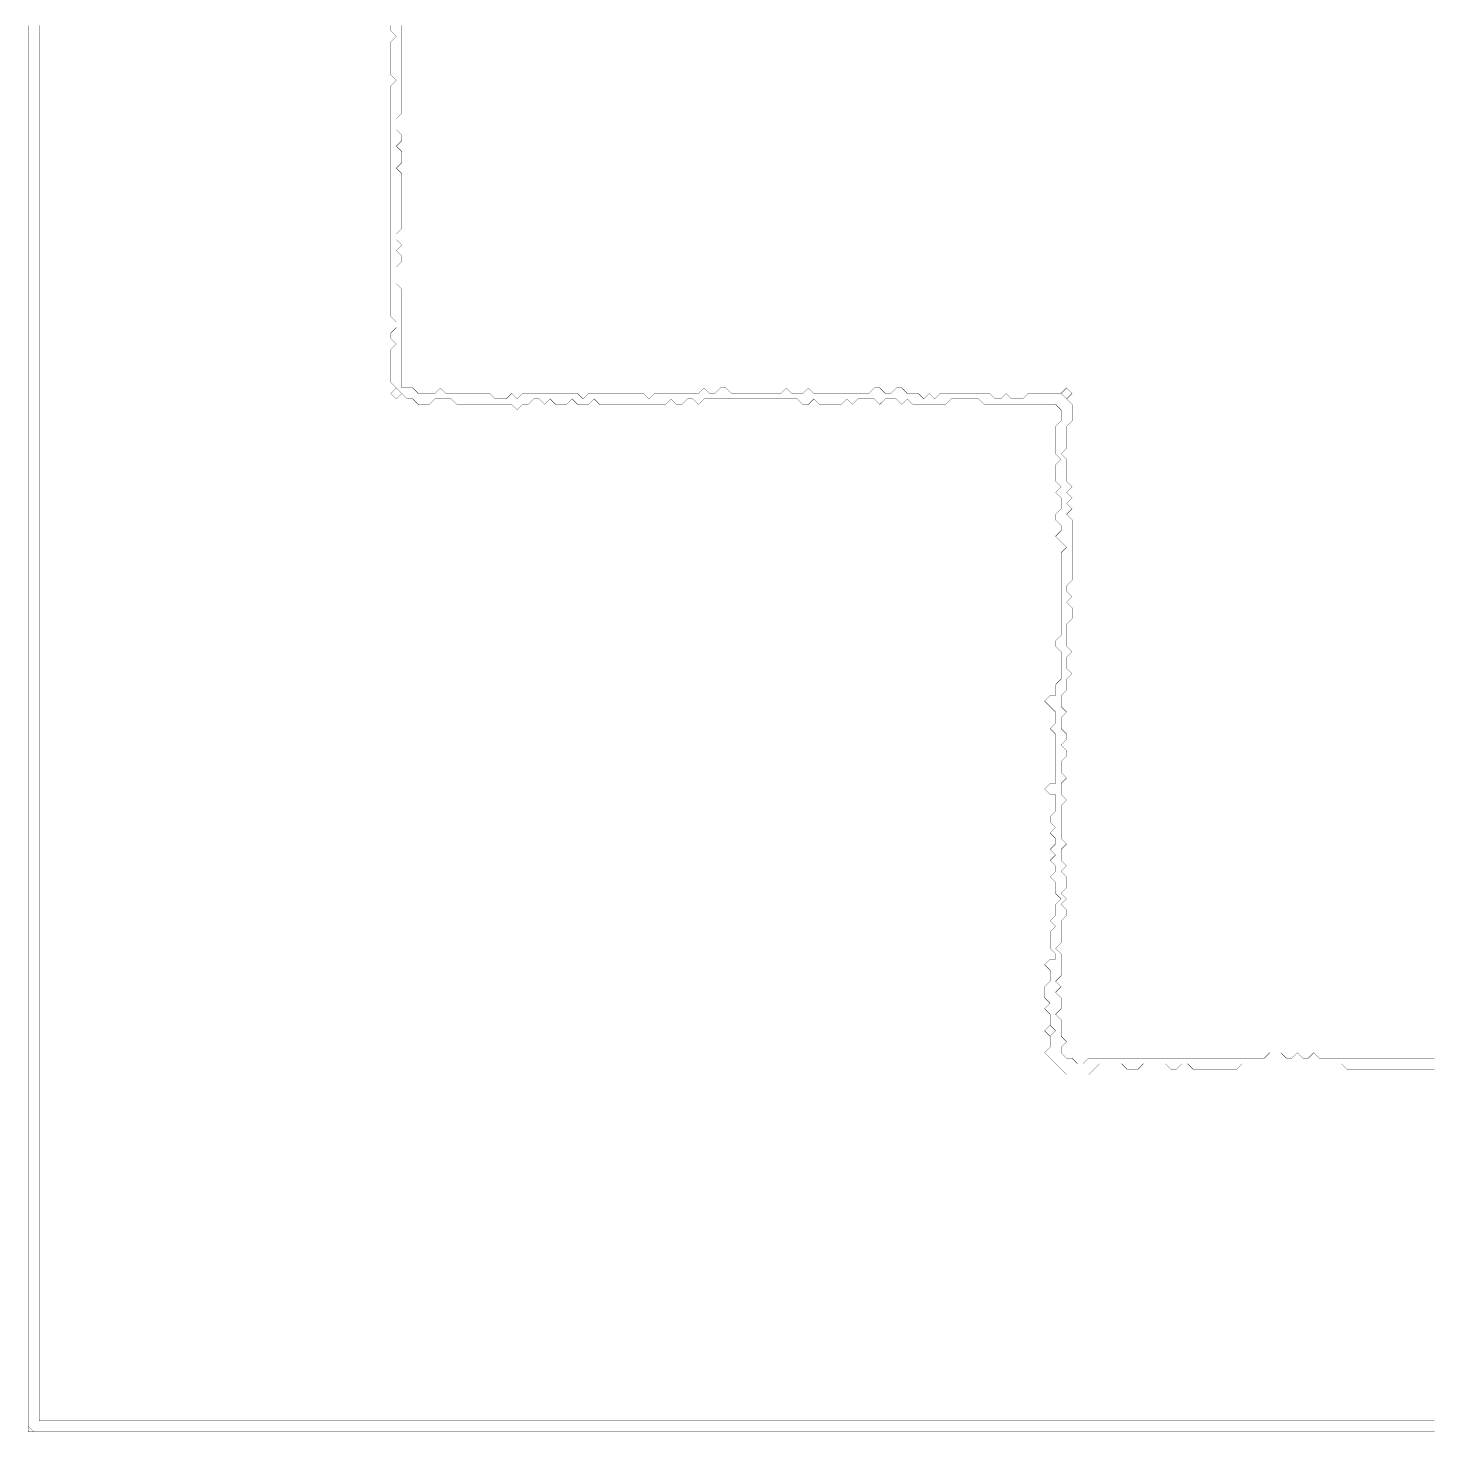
# Model space of a CAD drawing. Header units: metres. Extents: x 0 to 4909, y -4909 to 0.
# Drawn here: x 0 to 2454, y -4909 to -2454 of the extents above; entities that cross this region are included whole.
import ezdxf

# ---------------------------------------------------------------- set-up
doc = ezdxf.new("R2010")
doc.units = ezdxf.units.M
doc.layers.add('conductor', color=1, linetype='Continuous')
doc.layers.add('substrate', color=5, linetype='Continuous')

msp = doc.modelspace()

# ---------------------------------------------------------------- linework, layer by layer
at = {"layer": 'conductor', "const_width": 0.5}
msp.add_lwpolyline([(653.2, -2449.4), (653.2, -2459), (653.2, -2468.6), (653.2, -2478.2), (653.2, -2487.8), (653.2, -2497.4), (653.2, -2507), (653.2, -2516.6), (653.2, -2526.2), (653.2, -2535.8), (653.2, -2545.4), (653.2, -2555.1), (653.2, -2564.7), (653.2, -2574.3), (653.2, -2583.9), (653.2, -2593.5), (653.2, -2603.1), (643.6, -2612.7), (643.6, -2622.3), (643.6, -2631.9), (653.2, -2641.5), (653.2, -2651.1), (643.6, -2660.7), (653.2, -2670.3), (653.2, -2679.9), (653.2, -2689.5), (643.6, -2699.1), (653.2, -2708.7), (653.2, -2718.3), (653.2, -2728), (653.2, -2737.6), (653.2, -2747.2), (653.2, -2756.8), (653.2, -2766.4), (653.2, -2776), (653.2, -2785.6), (653.2, -2795.2), (653.2, -2804.8), (643.6, -2814.4), (643.6, -2824), (653.2, -2833.6), (643.6, -2843.2), (653.2, -2852.8), (653.2, -2862.4), (643.6, -2872), (643.6, -2881.6), (643.6, -2891.2), (643.6, -2900.9), (653.2, -2910.5), (653.2, -2920.1), (653.2, -2929.7), (653.2, -2939.3), (653.2, -2948.9), (653.2, -2958.5), (653.2, -2968.1), (653.2, -2977.7), (653.2, -2987.3), (653.2, -2996.9), (653.2, -3006.5), (653.2, -3016.1), (653.2, -3025.7), (653.2, -3035.3), (653.2, -3044.9), (653.2, -3054.5), (653.2, -3064.1), (653.2, -3073.8), (653.2, -3083.4), (662.8, -3083.4), (672.4, -3083.4), (682, -3093), (691.6, -3093), (701.2, -3093), (710.8, -3093), (720.4, -3083.4), (730, -3093), (739.6, -3093), (749.2, -3093), (758.8, -3093), (768.4, -3093), (778, -3093), (787.6, -3093), (797.3, -3093), (806.9, -3093), (816.5, -3102.6), (826.1, -3102.6), (835.7, -3102.6), (845.3, -3093), (854.9, -3102.6), (864.5, -3093), (874.1, -3093), (883.7, -3093), (893.3, -3093), (902.9, -3093), (912.5, -3093), (922.1, -3093), (931.7, -3093), (941.3, -3093), (950.9, -3093), (960.5, -3093), (970.2, -3102.6), (979.8, -3093), (989.4, -3093), (999, -3093), (1008.6, -3093), (1018.2, -3093), (1027.8, -3093), (1037.4, -3093), (1047, -3093), (1056.6, -3093), (1066.2, -3093), (1075.8, -3093), (1085.4, -3102.6), (1095, -3093), (1104.6, -3093), (1114.2, -3093), (1123.8, -3093), (1133.4, -3093), (1143.1, -3093), (1152.7, -3093), (1162.3, -3093), (1171.9, -3093), (1181.5, -3083.4), (1191.1, -3093), (1200.7, -3093), (1210.3, -3083.4), (1219.9, -3083.4), (1229.5, -3093), (1239.1, -3093), (1248.7, -3093), (1258.3, -3093), (1267.9, -3093), (1277.5, -3093), (1287.1, -3093), (1296.7, -3093), (1306.3, -3093), (1315.9, -3093), (1325.6, -3083.4), (1335.2, -3093), (1344.8, -3093), (1354.4, -3093), (1364, -3083.4), (1373.6, -3093), (1383.2, -3093), (1392.8, -3093), (1402.4, -3093), (1412, -3093), (1421.6, -3093), (1431.2, -3093), (1440.8, -3093), (1450.4, -3093), (1460, -3093), (1469.6, -3093), (1479.2, -3083.4), (1488.8, -3083.4), (1498.5, -3093), (1508.1, -3093), (1517.7, -3083.4), (1527.3, -3083.4), (1536.9, -3093), (1546.5, -3093), (1556.1, -3093), (1565.7, -3102.6), (1575.3, -3093), (1584.9, -3102.6), (1594.5, -3093), (1604.1, -3093), (1613.7, -3093), (1623.3, -3093), (1632.9, -3093), (1642.5, -3093), (1652.1, -3093), (1661.7, -3093), (1671.4, -3093), (1681, -3093), (1690.6, -3102.6), (1700.2, -3102.6), (1709.8, -3093), (1719.4, -3102.6), (1729, -3102.6), (1738.6, -3102.6), (1748.2, -3093), (1757.8, -3093), (1767.4, -3093), (1777, -3093), (1786.6, -3093), (1796.2, -3093), (1805.8, -3093), (1815.4, -3102.6), (1825, -3112.2), (1825, -3121.8), (1825, -3131.4), (1825, -3141), (1815.4, -3150.6), (1815.4, -3160.2), (1815.4, -3169.8), (1815.4, -3179.4), (1815.4, -3189), (1805.8, -3198.6), (1815.4, -3208.2), (1815.4, -3217.8), (1815.4, -3227.4), (1815.4, -3237), (1815.4, -3246.6), (1825, -3256.3), (1815.4, -3265.9), (1825, -3275.5), (1815.4, -3285.1), (1825, -3294.7), (1815.4, -3304.3), (1825, -3313.9), (1825, -3323.5), (1825, -3333.1), (1825, -3342.7), (1825, -3352.3), (1825, -3361.9), (1825, -3371.5), (1825, -3381.1), (1825, -3390.7), (1825, -3400.3), (1825, -3409.9), (1825, -3419.5), (1815.4, -3429.2), (1815.4, -3438.8), (1825, -3448.4), (1815.4, -3458), (1825, -3467.6), (1825, -3477.2), (1825, -3486.8), (1815.4, -3496.4), (1815.4, -3506), (1815.4, -3515.6), (1815.4, -3525.2), (1815.4, -3534.8), (1825, -3544.4), (1815.4, -3554), (1815.4, -3563.6), (1815.4, -3573.2), (1825, -3582.8), (1815.4, -3592.4), (1815.4, -3602.1), (1815.4, -3611.7), (1805.8, -3621.3), (1805.8, -3630.9), (1805.8, -3640.5), (1815.4, -3650.1), (1805.8, -3659.7), (1805.8, -3669.3), (1805.8, -3678.9), (1815.4, -3688.5), (1815.4, -3698.1), (1805.8, -3707.7), (1815.4, -3717.3), (1815.4, -3726.9), (1805.8, -3736.5), (1805.8, -3746.1), (1805.8, -3755.7), (1815.4, -3765.3), (1805.8, -3774.9), (1805.8, -3784.6), (1805.8, -3794.2), (1815.4, -3803.8), (1805.8, -3813.4), (1805.8, -3823), (1805.8, -3832.6), (1805.8, -3842.2), (1805.8, -3851.8), (1805.8, -3861.4), (1805.8, -3871), (1815.4, -3880.6), (1805.8, -3890.2), (1805.8, -3899.8), (1805.8, -3909.4), (1815.4, -3919), (1805.8, -3928.6), (1815.4, -3938.2), (1815.4, -3947.8), (1815.4, -3957.5), (1805.8, -3967.1), (1815.4, -3976.7), (1805.8, -3986.3), (1815.4, -3995.9), (1815.4, -4005.5), (1805.8, -4015.1), (1805.8, -4024.7), (1805.8, -4034.3), (1805.8, -4043.9), (1805.8, -4053.5), (1796.2, -4063.1), (1805.8, -4072.7), (1805.8, -4082.3), (1805.8, -4091.9), (1805.8, -4101.5), (1805.8, -4111.1), (1796.2, -4120.7), (1805.8, -4130.4), (1796.2, -4140), (1805.8, -4149.6), (1805.8, -4159.2), (1805.8, -4168.8), (1796.2, -4178.4), (1805.8, -4188), (1805.8, -4197.6), (1805.8, -4207.2), (1805.8, -4216.8), (1815.4, -4226.4), (1805.8, -4236), (1805.8, -4245.6), (1815.4, -4255.2), (1825, -4255.2), (1834.6, -4264.8), (1844.2, -4264.8), (1853.9, -4255.2), (1863.5, -4255.2), (1873.1, -4255.2), (1882.7, -4255.2), (1892.3, -4255.2), (1901.9, -4255.2), (1911.5, -4255.2), (1921.1, -4255.2), (1930.7, -4255.2), (1940.3, -4255.2), (1949.9, -4255.2), (1959.5, -4255.2), (1969.1, -4255.2), (1978.7, -4255.2), (1988.3, -4255.2), (1997.9, -4255.2), (2007.5, -4255.2), (2017.1, -4255.2), (2026.8, -4255.2), (2036.4, -4255.2), (2046, -4255.2), (2055.6, -4255.2), (2065.2, -4255.2), (2074.8, -4255.2), (2084.4, -4255.2), (2094, -4255.2), (2103.6, -4255.2), (2113.2, -4255.2), (2122.8, -4255.2), (2132.4, -4255.2), (2142, -4255.2), (2151.6, -4255.2), (2161.2, -4255.2), (2170.8, -4245.6), (2180.4, -4245.6), (2190, -4245.6), (2199.7, -4255.2), (2209.3, -4255.2), (2218.9, -4245.6), (2228.5, -4255.2), (2238.1, -4255.2), (2247.7, -4245.6), (2257.3, -4255.2), (2266.9, -4255.2), (2276.5, -4255.2), (2286.1, -4255.2), (2295.7, -4255.2), (2305.3, -4255.2), (2314.9, -4255.2), (2324.5, -4255.2), (2334.1, -4255.2), (2343.7, -4255.2), (2353.3, -4255.2), (2362.9, -4255.2), (2372.6, -4255.2), (2382.2, -4255.2), (2391.8, -4255.2), (2401.4, -4255.2), (2411, -4255.2), (2420.6, -4255.2), (2430.2, -4255.2), (2439.8, -4255.2), (2449.4, -4255.2), (2459, -4255.2)], dxfattribs=at)
msp.add_lwpolyline([(1805.8, -3093), (1815.4, -3083.4), (1825, -3093), (1815.4, -3102.6)], close=True, dxfattribs=at)
at = {"layer": 'substrate', "const_width": 0.5}
for points in [[(2459, -4908.4), (2449.4, -4908.4), (2439.8, -4908.4), (2430.2, -4908.4), (2420.6, -4908.4), (2411, -4908.4), (2401.4, -4908.4), (2391.8, -4908.4), (2382.2, -4908.4), (2372.6, -4908.4), (2362.9, -4908.4), (2353.3, -4908.4), (2343.7, -4908.4), (2334.1, -4908.4), (2324.5, -4908.4), (2314.9, -4908.4), (2305.3, -4908.4), (2295.7, -4908.4), (2286.1, -4908.4), (2276.5, -4908.4), (2266.9, -4908.4), (2257.3, -4908.4), (2247.7, -4908.4), (2238.1, -4908.4), (2228.5, -4908.4), (2218.9, -4908.4), (2209.3, -4908.4), (2199.7, -4908.4), (2190, -4908.4), (2180.4, -4908.4), (2170.8, -4908.4), (2161.2, -4908.4), (2151.6, -4908.4), (2142, -4908.4), (2132.4, -4908.4), (2122.8, -4908.4), (2113.2, -4908.4), (2103.6, -4908.4), (2094, -4908.4), (2084.4, -4908.4), (2074.8, -4908.4), (2065.2, -4908.4), (2055.6, -4908.4), (2046, -4908.4), (2036.4, -4908.4), (2026.8, -4908.4), (2017.1, -4908.4), (2007.5, -4908.4), (1997.9, -4908.4), (1988.3, -4908.4), (1978.7, -4908.4), (1969.1, -4908.4), (1959.5, -4908.4), (1949.9, -4908.4), (1940.3, -4908.4), (1930.7, -4908.4), (1921.1, -4908.4), (1911.5, -4908.4), (1901.9, -4908.4), (1892.3, -4908.4), (1882.7, -4908.4), (1873.1, -4908.4), (1863.5, -4908.4), (1853.9, -4908.4), (1844.2, -4908.4), (1834.6, -4908.4), (1825, -4908.4), (1815.4, -4908.4), (1805.8, -4908.4), (1796.2, -4908.4), (1786.6, -4908.4), (1777, -4908.4), (1767.4, -4908.4), (1757.8, -4908.4), (1748.2, -4908.4), (1738.6, -4908.4), (1729, -4908.4), (1719.4, -4908.4), (1709.8, -4908.4), (1700.2, -4908.4), (1690.6, -4908.4), (1681, -4908.4), (1671.4, -4908.4), (1661.7, -4908.4), (1652.1, -4908.4), (1642.5, -4908.4), (1632.9, -4908.4), (1623.3, -4908.4), (1613.7, -4908.4), (1604.1, -4908.4), (1594.5, -4908.4), (1584.9, -4908.4), (1575.3, -4908.4), (1565.7, -4908.4), (1556.1, -4908.4), (1546.5, -4908.4), (1536.9, -4908.4), (1527.3, -4908.4), (1517.7, -4908.4), (1508.1, -4908.4), (1498.5, -4908.4), (1488.8, -4908.4), (1479.2, -4908.4), (1469.6, -4908.4), (1460, -4908.4), (1450.4, -4908.4), (1440.8, -4908.4), (1431.2, -4908.4), (1421.6, -4908.4), (1412, -4908.4), (1402.4, -4908.4), (1392.8, -4908.4), (1383.2, -4908.4), (1373.6, -4908.4), (1364, -4908.4), (1354.4, -4908.4), (1344.8, -4908.4), (1335.2, -4908.4), (1325.6, -4908.4), (1315.9, -4908.4), (1306.3, -4908.4), (1296.7, -4908.4), (1287.1, -4908.4), (1277.5, -4908.4), (1267.9, -4908.4), (1258.3, -4908.4), (1248.7, -4908.4), (1239.1, -4908.4), (1229.5, -4908.4), (1219.9, -4908.4), (1210.3, -4908.4), (1200.7, -4908.4), (1191.1, -4908.4), (1181.5, -4908.4), (1171.9, -4908.4), (1162.3, -4908.4), (1152.7, -4908.4), (1143.1, -4908.4), (1133.4, -4908.4), (1123.8, -4908.4), (1114.2, -4908.4), (1104.6, -4908.4), (1095, -4908.4), (1085.4, -4908.4), (1075.8, -4908.4), (1066.2, -4908.4), (1056.6, -4908.4), (1047, -4908.4), (1037.4, -4908.4), (1027.8, -4908.4), (1018.2, -4908.4), (1008.6, -4908.4), (999, -4908.4), (989.4, -4908.4), (979.8, -4908.4), (970.2, -4908.4), (960.5, -4908.4), (950.9, -4908.4), (941.3, -4908.4), (931.7, -4908.4), (922.1, -4908.4), (912.5, -4908.4), (902.9, -4908.4), (893.3, -4908.4), (883.7, -4908.4), (874.1, -4908.4), (864.5, -4908.4), (854.9, -4908.4), (845.3, -4908.4), (835.7, -4908.4), (826.1, -4908.4), (816.5, -4908.4), (806.9, -4908.4), (797.3, -4908.4), (787.6, -4908.4), (778, -4908.4), (768.4, -4908.4), (758.8, -4908.4), (749.2, -4908.4), (739.6, -4908.4), (730, -4908.4), (720.4, -4908.4), (710.8, -4908.4), (701.2, -4908.4), (691.6, -4908.4), (682, -4908.4), (672.4, -4908.4), (662.8, -4908.4), (653.2, -4908.4), (643.6, -4908.4), (634, -4908.4), (624.4, -4908.4), (614.8, -4908.4), (605.1, -4908.4), (595.5, -4908.4), (585.9, -4908.4), (576.3, -4908.4), (566.7, -4908.4), (557.1, -4908.4), (547.5, -4908.4), (537.9, -4908.4), (528.3, -4908.4), (518.7, -4908.4), (509.1, -4908.4), (499.5, -4908.4), (489.9, -4908.4), (480.3, -4908.4), (470.7, -4908.4), (461.1, -4908.4), (451.5, -4908.4), (441.9, -4908.4), (432.2, -4908.4), (422.6, -4908.4), (413, -4908.4), (403.4, -4908.4), (393.8, -4908.4), (384.2, -4908.4), (374.6, -4908.4), (365, -4908.4), (355.4, -4908.4), (345.8, -4908.4), (336.2, -4908.4), (326.6, -4908.4), (317, -4908.4), (307.4, -4908.4), (297.8, -4908.4), (288.2, -4908.4), (278.6, -4908.4), (269, -4908.4), (259.3, -4908.4), (249.7, -4908.4), (240.1, -4908.4), (230.5, -4908.4), (220.9, -4908.4), (211.3, -4908.4), (201.7, -4908.4), (192.1, -4908.4), (182.5, -4908.4), (172.9, -4908.4), (163.3, -4908.4), (153.7, -4908.4), (144.1, -4908.4), (134.5, -4908.4), (124.9, -4908.4), (115.3, -4908.4), (105.7, -4908.4), (96.1, -4908.4), (86.4, -4908.4), (76.8, -4908.4), (67.2, -4908.4), (57.6, -4908.4), (48, -4908.4), (38.4, -4908.4), (28.8, -4908.4), (19.2, -4908.4), (9.6, -4908.4), (0, -4898.8), (0, -4889.2), (0, -4879.6), (0, -4870), (0, -4860.4), (0, -4850.8), (0, -4841.2), (0, -4831.6), (0, -4821.9), (0, -4812.3), (0, -4802.7), (0, -4793.1), (0, -4783.5), (0, -4773.9), (0, -4764.3), (0, -4754.7), (0, -4745.1), (0, -4735.5), (0, -4725.9), (0, -4716.3), (0, -4706.7), (0, -4697.1), (0, -4687.5), (0, -4677.9), (0, -4668.3), (0, -4658.7), (0, -4649), (0, -4639.4), (0, -4629.8), (0, -4620.2), (0, -4610.6), (0, -4601), (0, -4591.4), (0, -4581.8), (0, -4572.2), (0, -4562.6), (0, -4553), (0, -4543.4), (0, -4533.8), (0, -4524.2), (0, -4514.6), (0, -4505), (0, -4495.4), (0, -4485.8), (0, -4476.1), (0, -4466.5), (0, -4456.9), (0, -4447.3), (0, -4437.7), (0, -4428.1), (0, -4418.5), (0, -4408.9), (0, -4399.3), (0, -4389.7), (0, -4380.1), (0, -4370.5), (0, -4360.9), (0, -4351.3), (0, -4341.7), (0, -4332.1), (0, -4322.5), (0, -4312.9), (0, -4303.2), (0, -4293.6), (0, -4284), (0, -4274.4), (0, -4264.8), (0, -4255.2), (0, -4245.6), (0, -4236), (0, -4226.4), (0, -4216.8), (0, -4207.2), (0, -4197.6), (0, -4188), (0, -4178.4), (0, -4168.8), (0, -4159.2), (0, -4149.6), (0, -4140), (0, -4130.4), (0, -4120.7), (0, -4111.1), (0, -4101.5), (0, -4091.9), (0, -4082.3), (0, -4072.7), (0, -4063.1), (0, -4053.5), (0, -4043.9), (0, -4034.3), (0, -4024.7), (0, -4015.1), (0, -4005.5), (0, -3995.9), (0, -3986.3), (0, -3976.7), (0, -3967.1), (0, -3957.5), (0, -3947.8), (0, -3938.2), (0, -3928.6), (0, -3919), (0, -3909.4), (0, -3899.8), (0, -3890.2), (0, -3880.6), (0, -3871), (0, -3861.4), (0, -3851.8), (0, -3842.2), (0, -3832.6), (0, -3823), (0, -3813.4), (0, -3803.8), (0, -3794.2), (0, -3784.6), (0, -3774.9), (0, -3765.3), (0, -3755.7), (0, -3746.1), (0, -3736.5), (0, -3726.9), (0, -3717.3), (0, -3707.7), (0, -3698.1), (0, -3688.5), (0, -3678.9), (0, -3669.3), (0, -3659.7), (0, -3650.1), (0, -3640.5), (0, -3630.9), (0, -3621.3), (0, -3611.7), (0, -3602.1), (0, -3592.4), (0, -3582.8), (0, -3573.2), (0, -3563.6), (0, -3554), (0, -3544.4), (0, -3534.8), (0, -3525.2), (0, -3515.6), (0, -3506), (0, -3496.4), (0, -3486.8), (0, -3477.2), (0, -3467.6), (0, -3458), (0, -3448.4), (0, -3438.8), (0, -3429.2), (0, -3419.5), (0, -3409.9), (0, -3400.3), (0, -3390.7), (0, -3381.1), (0, -3371.5), (0, -3361.9), (0, -3352.3), (0, -3342.7), (0, -3333.1), (0, -3323.5), (0, -3313.9), (0, -3304.3), (0, -3294.7), (0, -3285.1), (0, -3275.5), (0, -3265.9), (0, -3256.3), (0, -3246.6), (0, -3237), (0, -3227.4), (0, -3217.8), (0, -3208.2), (0, -3198.6), (0, -3189), (0, -3179.4), (0, -3169.8), (0, -3160.2), (0, -3150.6), (0, -3141), (0, -3131.4), (0, -3121.8), (0, -3112.2), (0, -3102.6), (0, -3093), (0, -3083.4), (0, -3073.8), (0, -3064.1), (0, -3054.5), (0, -3044.9), (0, -3035.3), (0, -3025.7), (0, -3016.1), (0, -3006.5), (0, -2996.9), (0, -2987.3), (0, -2977.7), (0, -2968.1), (0, -2958.5), (0, -2948.9), (0, -2939.3), (0, -2929.7), (0, -2920.1), (0, -2910.5), (0, -2900.9), (0, -2891.2), (0, -2881.6), (0, -2872), (0, -2862.4), (0, -2852.8), (0, -2843.2), (0, -2833.6), (0, -2824), (0, -2814.4), (0, -2804.8), (0, -2795.2), (0, -2785.6), (0, -2776), (0, -2766.4), (0, -2756.8), (0, -2747.2), (0, -2737.6), (0, -2728), (0, -2718.3), (0, -2708.7), (0, -2699.1), (0, -2689.5), (0, -2679.9), (0, -2670.3), (0, -2660.7), (0, -2651.1), (0, -2641.5), (0, -2631.9), (0, -2622.3), (0, -2612.7), (0, -2603.1), (0, -2593.5), (0, -2583.9), (0, -2574.3), (0, -2564.7), (0, -2555.1), (0, -2545.4), (0, -2535.8), (0, -2526.2), (0, -2516.6), (0, -2507), (0, -2497.4), (0, -2487.8), (0, -2478.2), (0, -2468.6), (0, -2459), (0, -2449.4)], [(0, -2449.4), (0, -2459), (0, -2468.6), (0, -2478.2), (0, -2487.8), (0, -2497.4), (0, -2507), (0, -2516.6), (0, -2526.2), (0, -2535.8), (0, -2545.4), (0, -2555.1), (0, -2564.7), (0, -2574.3), (0, -2583.9), (0, -2593.5), (0, -2603.1), (0, -2612.7), (0, -2622.3), (0, -2631.9), (0, -2641.5), (0, -2651.1), (0, -2660.7), (0, -2670.3), (0, -2679.9), (0, -2689.5), (0, -2699.1), (0, -2708.7), (0, -2718.3), (0, -2728), (0, -2737.6), (0, -2747.2), (0, -2756.8), (0, -2766.4), (0, -2776), (0, -2785.6), (0, -2795.2), (0, -2804.8), (0, -2814.4), (0, -2824), (0, -2833.6), (0, -2843.2), (0, -2852.8), (0, -2862.4), (0, -2872), (0, -2881.6), (0, -2891.2), (0, -2900.9), (0, -2910.5), (0, -2920.1), (0, -2929.7), (0, -2939.3), (0, -2948.9), (0, -2958.5), (0, -2968.1), (0, -2977.7), (0, -2987.3), (0, -2996.9), (0, -3006.5), (0, -3016.1), (0, -3025.7), (0, -3035.3), (0, -3044.9), (0, -3054.5), (0, -3064.1), (0, -3073.8), (0, -3083.4), (0, -3093), (0, -3102.6), (0, -3112.2), (0, -3121.8), (0, -3131.4), (0, -3141), (0, -3150.6), (0, -3160.2), (0, -3169.8), (0, -3179.4), (0, -3189), (0, -3198.6), (0, -3208.2), (0, -3217.8), (0, -3227.4), (0, -3237), (0, -3246.6), (0, -3256.3), (0, -3265.9), (0, -3275.5), (0, -3285.1), (0, -3294.7), (0, -3304.3), (0, -3313.9), (0, -3323.5), (0, -3333.1), (0, -3342.7), (0, -3352.3), (0, -3361.9), (0, -3371.5), (0, -3381.1), (0, -3390.7), (0, -3400.3), (0, -3409.9), (0, -3419.5), (0, -3429.2), (0, -3438.8), (0, -3448.4), (0, -3458), (0, -3467.6), (0, -3477.2), (0, -3486.8), (0, -3496.4), (0, -3506), (0, -3515.6), (0, -3525.2), (0, -3534.8), (0, -3544.4), (0, -3554), (0, -3563.6), (0, -3573.2), (0, -3582.8), (0, -3592.4), (0, -3602.1), (0, -3611.7), (0, -3621.3), (0, -3630.9), (0, -3640.5), (0, -3650.1), (0, -3659.7), (0, -3669.3), (0, -3678.9), (0, -3688.5), (0, -3698.1), (0, -3707.7), (0, -3717.3), (0, -3726.9), (0, -3736.5), (0, -3746.1), (0, -3755.7), (0, -3765.3), (0, -3774.9), (0, -3784.6), (0, -3794.2), (0, -3803.8), (0, -3813.4), (0, -3823), (0, -3832.6), (0, -3842.2), (0, -3851.8), (0, -3861.4), (0, -3871), (0, -3880.6), (0, -3890.2), (0, -3899.8), (0, -3909.4), (0, -3919), (0, -3928.6), (0, -3938.2), (0, -3947.8), (0, -3957.5), (0, -3967.1), (0, -3976.7), (0, -3986.3), (0, -3995.9), (0, -4005.5), (0, -4015.1), (0, -4024.7), (0, -4034.3), (0, -4043.9), (0, -4053.5), (0, -4063.1), (0, -4072.7), (0, -4082.3), (0, -4091.9), (0, -4101.5), (0, -4111.1), (0, -4120.7), (0, -4130.4), (0, -4140), (0, -4149.6), (0, -4159.2), (0, -4168.8), (0, -4178.4), (0, -4188), (0, -4197.6), (0, -4207.2), (0, -4216.8), (0, -4226.4), (0, -4236), (0, -4245.6), (0, -4255.2), (0, -4264.8), (0, -4274.4), (0, -4284), (0, -4293.6), (0, -4303.2), (0, -4312.9), (0, -4322.5), (0, -4332.1), (0, -4341.7), (0, -4351.3), (0, -4360.9), (0, -4370.5), (0, -4380.1), (0, -4389.7), (0, -4399.3), (0, -4408.9), (0, -4418.5), (0, -4428.1), (0, -4437.7), (0, -4447.3), (0, -4456.9), (0, -4466.5), (0, -4476.1), (0, -4485.8), (0, -4495.4), (0, -4505), (0, -4514.6), (0, -4524.2), (0, -4533.8), (0, -4543.4), (0, -4553), (0, -4562.6), (0, -4572.2), (0, -4581.8), (0, -4591.4), (0, -4601), (0, -4610.6), (0, -4620.2), (0, -4629.8), (0, -4639.4), (0, -4649), (0, -4658.7), (0, -4668.3), (0, -4677.9), (0, -4687.5), (0, -4697.1), (0, -4706.7), (0, -4716.3), (0, -4725.9), (0, -4735.5), (0, -4745.1), (0, -4754.7), (0, -4764.3), (0, -4773.9), (0, -4783.5), (0, -4793.1), (0, -4802.7), (0, -4812.3), (0, -4821.9), (0, -4831.6), (0, -4841.2), (0, -4850.8), (0, -4860.4), (0, -4870), (0, -4879.6), (0, -4889.2), (0, -4898.8), (0, -4908.4), (9.6, -4908.4), (19.2, -4908.4), (28.8, -4908.4), (38.4, -4908.4), (48, -4908.4), (57.6, -4908.4), (67.2, -4908.4), (76.8, -4908.4), (86.4, -4908.4), (96.1, -4908.4), (105.7, -4908.4), (115.3, -4908.4), (124.9, -4908.4), (134.5, -4908.4), (144.1, -4908.4), (153.7, -4908.4), (163.3, -4908.4), (172.9, -4908.4), (182.5, -4908.4), (192.1, -4908.4), (201.7, -4908.4), (211.3, -4908.4), (220.9, -4908.4), (230.5, -4908.4), (240.1, -4908.4), (249.7, -4908.4), (259.3, -4908.4), (269, -4908.4), (278.6, -4908.4), (288.2, -4908.4), (297.8, -4908.4), (307.4, -4908.4), (317, -4908.4), (326.6, -4908.4), (336.2, -4908.4), (345.8, -4908.4), (355.4, -4908.4), (365, -4908.4), (374.6, -4908.4), (384.2, -4908.4), (393.8, -4908.4), (403.4, -4908.4), (413, -4908.4), (422.6, -4908.4), (432.2, -4908.4), (441.9, -4908.4), (451.5, -4908.4), (461.1, -4908.4), (470.7, -4908.4), (480.3, -4908.4), (489.9, -4908.4), (499.5, -4908.4), (509.1, -4908.4), (518.7, -4908.4), (528.3, -4908.4), (537.9, -4908.4), (547.5, -4908.4), (557.1, -4908.4), (566.7, -4908.4), (576.3, -4908.4), (585.9, -4908.4), (595.5, -4908.4), (605.1, -4908.4), (614.8, -4908.4), (624.4, -4908.4), (634, -4908.4), (643.6, -4908.4), (653.2, -4908.4), (662.8, -4908.4), (672.4, -4908.4), (682, -4908.4), (691.6, -4908.4), (701.2, -4908.4), (710.8, -4908.4), (720.4, -4908.4), (730, -4908.4), (739.6, -4908.4), (749.2, -4908.4), (758.8, -4908.4), (768.4, -4908.4), (778, -4908.4), (787.6, -4908.4), (797.3, -4908.4), (806.9, -4908.4), (816.5, -4908.4), (826.1, -4908.4), (835.7, -4908.4), (845.3, -4908.4), (854.9, -4908.4), (864.5, -4908.4), (874.1, -4908.4), (883.7, -4908.4), (893.3, -4908.4), (902.9, -4908.4), (912.5, -4908.4), (922.1, -4908.4), (931.7, -4908.4), (941.3, -4908.4), (950.9, -4908.4), (960.5, -4908.4), (970.2, -4908.4), (979.8, -4908.4), (989.4, -4908.4), (999, -4908.4), (1008.6, -4908.4), (1018.2, -4908.4), (1027.8, -4908.4), (1037.4, -4908.4), (1047, -4908.4), (1056.6, -4908.4), (1066.2, -4908.4), (1075.8, -4908.4), (1085.4, -4908.4), (1095, -4908.4), (1104.6, -4908.4), (1114.2, -4908.4), (1123.8, -4908.4), (1133.4, -4908.4), (1143.1, -4908.4), (1152.7, -4908.4), (1162.3, -4908.4), (1171.9, -4908.4), (1181.5, -4908.4), (1191.1, -4908.4), (1200.7, -4908.4), (1210.3, -4908.4), (1219.9, -4908.4), (1229.5, -4908.4), (1239.1, -4908.4), (1248.7, -4908.4), (1258.3, -4908.4), (1267.9, -4908.4), (1277.5, -4908.4), (1287.1, -4908.4), (1296.7, -4908.4), (1306.3, -4908.4), (1315.9, -4908.4), (1325.6, -4908.4), (1335.2, -4908.4), (1344.8, -4908.4), (1354.4, -4908.4), (1364, -4908.4), (1373.6, -4908.4), (1383.2, -4908.4), (1392.8, -4908.4), (1402.4, -4908.4), (1412, -4908.4), (1421.6, -4908.4), (1431.2, -4908.4), (1440.8, -4908.4), (1450.4, -4908.4), (1460, -4908.4), (1469.6, -4908.4), (1479.2, -4908.4), (1488.8, -4908.4), (1498.5, -4908.4), (1508.1, -4908.4), (1517.7, -4908.4), (1527.3, -4908.4), (1536.9, -4908.4), (1546.5, -4908.4), (1556.1, -4908.4), (1565.7, -4908.4), (1575.3, -4908.4), (1584.9, -4908.4), (1594.5, -4908.4), (1604.1, -4908.4), (1613.7, -4908.4), (1623.3, -4908.4), (1632.9, -4908.4), (1642.5, -4908.4), (1652.1, -4908.4), (1661.7, -4908.4), (1671.4, -4908.4), (1681, -4908.4), (1690.6, -4908.4), (1700.2, -4908.4), (1709.8, -4908.4), (1719.4, -4908.4), (1729, -4908.4), (1738.6, -4908.4), (1748.2, -4908.4), (1757.8, -4908.4), (1767.4, -4908.4), (1777, -4908.4), (1786.6, -4908.4), (1796.2, -4908.4), (1805.8, -4908.4), (1815.4, -4908.4), (1825, -4908.4), (1834.6, -4908.4), (1844.2, -4908.4), (1853.9, -4908.4), (1863.5, -4908.4), (1873.1, -4908.4), (1882.7, -4908.4), (1892.3, -4908.4), (1901.9, -4908.4), (1911.5, -4908.4), (1921.1, -4908.4), (1930.7, -4908.4), (1940.3, -4908.4), (1949.9, -4908.4), (1959.5, -4908.4), (1969.1, -4908.4), (1978.7, -4908.4), (1988.3, -4908.4), (1997.9, -4908.4), (2007.5, -4908.4), (2017.1, -4908.4), (2026.8, -4908.4), (2036.4, -4908.4), (2046, -4908.4), (2055.6, -4908.4), (2065.2, -4908.4), (2074.8, -4908.4), (2084.4, -4908.4), (2094, -4908.4), (2103.6, -4908.4), (2113.2, -4908.4), (2122.8, -4908.4), (2132.4, -4908.4), (2142, -4908.4), (2151.6, -4908.4), (2161.2, -4908.4), (2170.8, -4908.4), (2180.4, -4908.4), (2190, -4908.4), (2199.7, -4908.4), (2209.3, -4908.4), (2218.9, -4908.4), (2228.5, -4908.4), (2238.1, -4908.4), (2247.7, -4908.4), (2257.3, -4908.4), (2266.9, -4908.4), (2276.5, -4908.4), (2286.1, -4908.4), (2295.7, -4908.4), (2305.3, -4908.4), (2314.9, -4908.4), (2324.5, -4908.4), (2334.1, -4908.4), (2343.7, -4908.4), (2353.3, -4908.4), (2362.9, -4908.4), (2372.6, -4908.4), (2382.2, -4908.4), (2391.8, -4908.4), (2401.4, -4908.4), (2411, -4908.4), (2420.6, -4908.4), (2430.2, -4908.4), (2439.8, -4908.4), (2449.4, -4908.4), (2459, -4908.4)], [(19.2, -2449.4), (19.2, -2459), (19.2, -2468.6), (19.2, -2478.2), (19.2, -2487.8), (19.2, -2497.4), (19.2, -2507), (19.2, -2516.6), (19.2, -2526.2), (19.2, -2535.8), (19.2, -2545.4), (19.2, -2555.1), (19.2, -2564.7), (19.2, -2574.3), (19.2, -2583.9), (19.2, -2593.5), (19.2, -2603.1), (19.2, -2612.7), (19.2, -2622.3), (19.2, -2631.9), (19.2, -2641.5), (19.2, -2651.1), (19.2, -2660.7), (19.2, -2670.3), (19.2, -2679.9), (19.2, -2689.5), (19.2, -2699.1), (19.2, -2708.7), (19.2, -2718.3), (19.2, -2728), (19.2, -2737.6), (19.2, -2747.2), (19.2, -2756.8), (19.2, -2766.4), (19.2, -2776), (19.2, -2785.6), (19.2, -2795.2), (19.2, -2804.8), (19.2, -2814.4), (19.2, -2824), (19.2, -2833.6), (19.2, -2843.2), (19.2, -2852.8), (19.2, -2862.4), (19.2, -2872), (19.2, -2881.6), (19.2, -2891.2), (19.2, -2900.9), (19.2, -2910.5), (19.2, -2920.1), (19.2, -2929.7), (19.2, -2939.3), (19.2, -2948.9), (19.2, -2958.5), (19.2, -2968.1), (19.2, -2977.7), (19.2, -2987.3), (19.2, -2996.9), (19.2, -3006.5), (19.2, -3016.1), (19.2, -3025.7), (19.2, -3035.3), (19.2, -3044.9), (19.2, -3054.5), (19.2, -3064.1), (19.2, -3073.8), (19.2, -3083.4), (19.2, -3093), (19.2, -3102.6), (19.2, -3112.2), (19.2, -3121.8), (19.2, -3131.4), (19.2, -3141), (19.2, -3150.6), (19.2, -3160.2), (19.2, -3169.8), (19.2, -3179.4), (19.2, -3189), (19.2, -3198.6), (19.2, -3208.2), (19.2, -3217.8), (19.2, -3227.4), (19.2, -3237), (19.2, -3246.6), (19.2, -3256.3), (19.2, -3265.9), (19.2, -3275.5), (19.2, -3285.1), (19.2, -3294.7), (19.2, -3304.3), (19.2, -3313.9), (19.2, -3323.5), (19.2, -3333.1), (19.2, -3342.7), (19.2, -3352.3), (19.2, -3361.9), (19.2, -3371.5), (19.2, -3381.1), (19.2, -3390.7), (19.2, -3400.3), (19.2, -3409.9), (19.2, -3419.5), (19.2, -3429.2), (19.2, -3438.8), (19.2, -3448.4), (19.2, -3458), (19.2, -3467.6), (19.2, -3477.2), (19.2, -3486.8), (19.2, -3496.4), (19.2, -3506), (19.2, -3515.6), (19.2, -3525.2), (19.2, -3534.8), (19.2, -3544.4), (19.2, -3554), (19.2, -3563.6), (19.2, -3573.2), (19.2, -3582.8), (19.2, -3592.4), (19.2, -3602.1), (19.2, -3611.7), (19.2, -3621.3), (19.2, -3630.9), (19.2, -3640.5), (19.2, -3650.1), (19.2, -3659.7), (19.2, -3669.3), (19.2, -3678.9), (19.2, -3688.5), (19.2, -3698.1), (19.2, -3707.7), (19.2, -3717.3), (19.2, -3726.9), (19.2, -3736.5), (19.2, -3746.1), (19.2, -3755.7), (19.2, -3765.3), (19.2, -3774.9), (19.2, -3784.6), (19.2, -3794.2), (19.2, -3803.8), (19.2, -3813.4), (19.2, -3823), (19.2, -3832.6), (19.2, -3842.2), (19.2, -3851.8), (19.2, -3861.4), (19.2, -3871), (19.2, -3880.6), (19.2, -3890.2), (19.2, -3899.8), (19.2, -3909.4), (19.2, -3919), (19.2, -3928.6), (19.2, -3938.2), (19.2, -3947.8), (19.2, -3957.5), (19.2, -3967.1), (19.2, -3976.7), (19.2, -3986.3), (19.2, -3995.9), (19.2, -4005.5), (19.2, -4015.1), (19.2, -4024.7), (19.2, -4034.3), (19.2, -4043.9), (19.2, -4053.5), (19.2, -4063.1), (19.2, -4072.7), (19.2, -4082.3), (19.2, -4091.9), (19.2, -4101.5), (19.2, -4111.1), (19.2, -4120.7), (19.2, -4130.4), (19.2, -4140), (19.2, -4149.6), (19.2, -4159.2), (19.2, -4168.8), (19.2, -4178.4), (19.2, -4188), (19.2, -4197.6), (19.2, -4207.2), (19.2, -4216.8), (19.2, -4226.4), (19.2, -4236), (19.2, -4245.6), (19.2, -4255.2), (19.2, -4264.8), (19.2, -4274.4), (19.2, -4284), (19.2, -4293.6), (19.2, -4303.2), (19.2, -4312.9), (19.2, -4322.5), (19.2, -4332.1), (19.2, -4341.7), (19.2, -4351.3), (19.2, -4360.9), (19.2, -4370.5), (19.2, -4380.1), (19.2, -4389.7), (19.2, -4399.3), (19.2, -4408.9), (19.2, -4418.5), (19.2, -4428.1), (19.2, -4437.7), (19.2, -4447.3), (19.2, -4456.9), (19.2, -4466.5), (19.2, -4476.1), (19.2, -4485.8), (19.2, -4495.4), (19.2, -4505), (19.2, -4514.6), (19.2, -4524.2), (19.2, -4533.8), (19.2, -4543.4), (19.2, -4553), (19.2, -4562.6), (19.2, -4572.2), (19.2, -4581.8), (19.2, -4591.4), (19.2, -4601), (19.2, -4610.6), (19.2, -4620.2), (19.2, -4629.8), (19.2, -4639.4), (19.2, -4649), (19.2, -4658.7), (19.2, -4668.3), (19.2, -4677.9), (19.2, -4687.5), (19.2, -4697.1), (19.2, -4706.7), (19.2, -4716.3), (19.2, -4725.9), (19.2, -4735.5), (19.2, -4745.1), (19.2, -4754.7), (19.2, -4764.3), (19.2, -4773.9), (19.2, -4783.5), (19.2, -4793.1), (19.2, -4802.7), (19.2, -4812.3), (19.2, -4821.9), (19.2, -4831.6), (19.2, -4841.2), (19.2, -4850.8), (19.2, -4860.4), (19.2, -4870), (19.2, -4879.6), (19.2, -4889.2), (28.8, -4889.2), (38.4, -4889.2), (48, -4889.2), (57.6, -4889.2), (67.2, -4889.2), (76.8, -4889.2), (86.4, -4889.2), (96.1, -4889.2), (105.7, -4889.2), (115.3, -4889.2), (124.9, -4889.2), (134.5, -4889.2), (144.1, -4889.2), (153.7, -4889.2), (163.3, -4889.2), (172.9, -4889.2), (182.5, -4889.2), (192.1, -4889.2), (201.7, -4889.2), (211.3, -4889.2), (220.9, -4889.2), (230.5, -4889.2), (240.1, -4889.2), (249.7, -4889.2), (259.3, -4889.2), (269, -4889.2), (278.6, -4889.2), (288.2, -4889.2), (297.8, -4889.2), (307.4, -4889.2), (317, -4889.2), (326.6, -4889.2), (336.2, -4889.2), (345.8, -4889.2), (355.4, -4889.2), (365, -4889.2), (374.6, -4889.2), (384.2, -4889.2), (393.8, -4889.2), (403.4, -4889.2), (413, -4889.2), (422.6, -4889.2), (432.2, -4889.2), (441.9, -4889.2), (451.5, -4889.2), (461.1, -4889.2), (470.7, -4889.2), (480.3, -4889.2), (489.9, -4889.2), (499.5, -4889.2), (509.1, -4889.2), (518.7, -4889.2), (528.3, -4889.2), (537.9, -4889.2), (547.5, -4889.2), (557.1, -4889.2), (566.7, -4889.2), (576.3, -4889.2), (585.9, -4889.2), (595.5, -4889.2), (605.1, -4889.2), (614.8, -4889.2), (624.4, -4889.2), (634, -4889.2), (643.6, -4889.2), (653.2, -4889.2), (662.8, -4889.2), (672.4, -4889.2), (682, -4889.2), (691.6, -4889.2), (701.2, -4889.2), (710.8, -4889.2), (720.4, -4889.2), (730, -4889.2), (739.6, -4889.2), (749.2, -4889.2), (758.8, -4889.2), (768.4, -4889.2), (778, -4889.2), (787.6, -4889.2), (797.3, -4889.2), (806.9, -4889.2), (816.5, -4889.2), (826.1, -4889.2), (835.7, -4889.2), (845.3, -4889.2), (854.9, -4889.2), (864.5, -4889.2), (874.1, -4889.2), (883.7, -4889.2), (893.3, -4889.2), (902.9, -4889.2), (912.5, -4889.2), (922.1, -4889.2), (931.7, -4889.2), (941.3, -4889.2), (950.9, -4889.2), (960.5, -4889.2), (970.2, -4889.2), (979.8, -4889.2), (989.4, -4889.2), (999, -4889.2), (1008.6, -4889.2), (1018.2, -4889.2), (1027.8, -4889.2), (1037.4, -4889.2), (1047, -4889.2), (1056.6, -4889.2), (1066.2, -4889.2), (1075.8, -4889.2), (1085.4, -4889.2), (1095, -4889.2), (1104.6, -4889.2), (1114.2, -4889.2), (1123.8, -4889.2), (1133.4, -4889.2), (1143.1, -4889.2), (1152.7, -4889.2), (1162.3, -4889.2), (1171.9, -4889.2), (1181.5, -4889.2), (1191.1, -4889.2), (1200.7, -4889.2), (1210.3, -4889.2), (1219.9, -4889.2), (1229.5, -4889.2), (1239.1, -4889.2), (1248.7, -4889.2), (1258.3, -4889.2), (1267.9, -4889.2), (1277.5, -4889.2), (1287.1, -4889.2), (1296.7, -4889.2), (1306.3, -4889.2), (1315.9, -4889.2), (1325.6, -4889.2), (1335.2, -4889.2), (1344.8, -4889.2), (1354.4, -4889.2), (1364, -4889.2), (1373.6, -4889.2), (1383.2, -4889.2), (1392.8, -4889.2), (1402.4, -4889.2), (1412, -4889.2), (1421.6, -4889.2), (1431.2, -4889.2), (1440.8, -4889.2), (1450.4, -4889.2), (1460, -4889.2), (1469.6, -4889.2), (1479.2, -4889.2), (1488.8, -4889.2), (1498.5, -4889.2), (1508.1, -4889.2), (1517.7, -4889.2), (1527.3, -4889.2), (1536.9, -4889.2), (1546.5, -4889.2), (1556.1, -4889.2), (1565.7, -4889.2), (1575.3, -4889.2), (1584.9, -4889.2), (1594.5, -4889.2), (1604.1, -4889.2), (1613.7, -4889.2), (1623.3, -4889.2), (1632.9, -4889.2), (1642.5, -4889.2), (1652.1, -4889.2), (1661.7, -4889.2), (1671.4, -4889.2), (1681, -4889.2), (1690.6, -4889.2), (1700.2, -4889.2), (1709.8, -4889.2), (1719.4, -4889.2), (1729, -4889.2), (1738.6, -4889.2), (1748.2, -4889.2), (1757.8, -4889.2), (1767.4, -4889.2), (1777, -4889.2), (1786.6, -4889.2), (1796.2, -4889.2), (1805.8, -4889.2), (1815.4, -4889.2), (1825, -4889.2), (1834.6, -4889.2), (1844.2, -4889.2), (1853.9, -4889.2), (1863.5, -4889.2), (1873.1, -4889.2), (1882.7, -4889.2), (1892.3, -4889.2), (1901.9, -4889.2), (1911.5, -4889.2), (1921.1, -4889.2), (1930.7, -4889.2), (1940.3, -4889.2), (1949.9, -4889.2), (1959.5, -4889.2), (1969.1, -4889.2), (1978.7, -4889.2), (1988.3, -4889.2), (1997.9, -4889.2), (2007.5, -4889.2), (2017.1, -4889.2), (2026.8, -4889.2), (2036.4, -4889.2), (2046, -4889.2), (2055.6, -4889.2), (2065.2, -4889.2), (2074.8, -4889.2), (2084.4, -4889.2), (2094, -4889.2), (2103.6, -4889.2), (2113.2, -4889.2), (2122.8, -4889.2), (2132.4, -4889.2), (2142, -4889.2), (2151.6, -4889.2), (2161.2, -4889.2), (2170.8, -4889.2), (2180.4, -4889.2), (2190, -4889.2), (2199.7, -4889.2), (2209.3, -4889.2), (2218.9, -4889.2), (2228.5, -4889.2), (2238.1, -4889.2), (2247.7, -4889.2), (2257.3, -4889.2), (2266.9, -4889.2), (2276.5, -4889.2), (2286.1, -4889.2), (2295.7, -4889.2), (2305.3, -4889.2), (2314.9, -4889.2), (2324.5, -4889.2), (2334.1, -4889.2), (2343.7, -4889.2), (2353.3, -4889.2), (2362.9, -4889.2), (2372.6, -4889.2), (2382.2, -4889.2), (2391.8, -4889.2), (2401.4, -4889.2), (2411, -4889.2), (2420.6, -4889.2), (2430.2, -4889.2), (2439.8, -4889.2), (2449.4, -4889.2), (2459, -4889.2)], [(2459, -4274.4), (2449.4, -4274.4), (2439.8, -4274.4), (2430.2, -4274.4), (2420.6, -4274.4), (2411, -4274.4), (2401.4, -4274.4), (2391.8, -4274.4), (2382.2, -4274.4), (2372.6, -4274.4), (2362.9, -4274.4), (2353.3, -4274.4), (2343.7, -4274.4), (2334.1, -4274.4), (2324.5, -4274.4), (2314.9, -4274.4), (2305.3, -4274.4), (2295.7, -4264.8), (2286.1, -4264.8), (2276.5, -4264.8), (2266.9, -4264.8), (2257.3, -4264.8), (2247.7, -4264.8), (2238.1, -4264.8), (2228.5, -4264.8), (2218.9, -4264.8), (2209.3, -4264.8), (2199.7, -4264.8), (2190, -4264.8), (2180.4, -4264.8), (2170.8, -4264.8), (2161.2, -4264.8), (2151.6, -4264.8), (2142, -4264.8), (2132.4, -4264.8), (2122.8, -4264.8), (2113.2, -4274.4), (2103.6, -4274.4), (2094, -4274.4), (2084.4, -4274.4), (2074.8, -4274.4), (2065.2, -4274.4), (2055.6, -4274.4), (2046, -4274.4), (2036.4, -4274.4), (2026.8, -4264.8), (2017.1, -4264.8), (2007.5, -4274.4), (1997.9, -4274.4), (1988.3, -4264.8), (1978.7, -4264.8), (1969.1, -4264.8), (1959.5, -4264.8), (1949.9, -4264.8), (1940.3, -4274.4), (1930.7, -4274.4), (1921.1, -4274.4), (1911.5, -4264.8), (1901.9, -4264.8), (1892.3, -4264.8), (1882.7, -4264.8), (1873.1, -4264.8), (1863.5, -4274.4), (1853.9, -4284), (1844.2, -4284), (1834.6, -4284), (1825, -4284), (1815.4, -4284), (1805.8, -4274.4), (1796.2, -4264.8), (1786.6, -4255.2), (1777, -4245.6), (1786.6, -4236), (1786.6, -4226.4), (1786.6, -4216.8), (1796.2, -4207.2), (1786.6, -4197.6), (1786.6, -4188), (1786.6, -4178.4), (1777, -4168.8), (1786.6, -4159.2), (1777, -4149.6), (1777, -4140), (1777, -4130.4), (1786.6, -4120.7), (1786.6, -4111.1), (1786.6, -4101.5), (1777, -4091.9), (1786.6, -4082.3), (1796.2, -4082.3), (1796.2, -4072.7), (1786.6, -4063.1), (1786.6, -4053.5), (1786.6, -4043.9), (1786.6, -4034.3), (1796.2, -4024.7), (1786.6, -4015.1), (1796.2, -4005.5), (1796.2, -3995.9), (1796.2, -3986.3), (1805.8, -3976.7), (1796.2, -3967.1), (1796.2, -3957.5), (1796.2, -3947.8), (1786.6, -3938.2), (1796.2, -3928.6), (1796.2, -3919), (1786.6, -3909.4), (1796.2, -3899.8), (1786.6, -3890.2), (1796.2, -3880.6), (1796.2, -3871), (1786.6, -3861.4), (1796.2, -3851.8), (1786.6, -3842.2), (1786.6, -3832.6), (1796.2, -3823), (1796.2, -3813.4), (1796.2, -3803.8), (1796.2, -3794.2), (1786.6, -3794.2), (1777, -3784.6), (1786.6, -3774.9), (1796.2, -3774.9), (1796.2, -3765.3), (1796.2, -3755.7), (1796.2, -3746.1), (1796.2, -3736.5), (1796.2, -3726.9), (1796.2, -3717.3), (1796.2, -3707.7), (1796.2, -3698.1), (1796.2, -3688.5), (1786.6, -3678.9), (1796.2, -3669.3), (1796.2, -3659.7), (1796.2, -3650.1), (1786.6, -3640.5), (1777, -3630.9), (1786.6, -3621.3), (1796.2, -3621.3), (1796.2, -3611.7), (1796.2, -3602.1), (1805.8, -3592.4), (1805.8, -3582.8), (1805.8, -3573.2), (1805.8, -3563.6), (1805.8, -3554), (1805.8, -3544.4), (1796.2, -3534.8), (1796.2, -3525.2), (1805.8, -3515.6), (1805.8, -3506), (1805.8, -3496.4), (1805.8, -3486.8), (1805.8, -3477.2), (1805.8, -3467.6), (1805.8, -3458), (1805.8, -3448.4), (1805.8, -3438.8), (1805.8, -3429.2), (1805.8, -3419.5), (1805.8, -3409.9), (1805.8, -3400.3), (1805.8, -3390.7), (1805.8, -3381.1), (1805.8, -3371.5), (1815.4, -3361.9), (1805.8, -3352.3), (1796.2, -3342.7), (1805.8, -3333.1), (1805.8, -3323.5), (1796.2, -3313.9), (1796.2, -3304.3), (1805.8, -3294.7), (1805.8, -3285.1), (1805.8, -3275.5), (1796.2, -3265.9), (1805.8, -3256.3), (1796.2, -3246.6), (1796.2, -3237), (1796.2, -3227.4), (1796.2, -3217.8), (1805.8, -3208.2), (1796.2, -3198.6), (1796.2, -3189), (1796.2, -3179.4), (1796.2, -3169.8), (1796.2, -3160.2), (1796.2, -3150.6), (1805.8, -3141), (1805.8, -3131.4), (1805.8, -3121.8), (1796.2, -3112.2), (1786.6, -3112.2), (1777, -3112.2), (1767.4, -3112.2), (1757.8, -3112.2), (1748.2, -3112.2), (1738.6, -3112.2), (1729, -3112.2), (1719.4, -3112.2), (1709.8, -3112.2), (1700.2, -3112.2), (1690.6, -3112.2), (1681, -3112.2), (1671.4, -3112.2), (1661.7, -3102.6), (1652.1, -3102.6), (1642.5, -3102.6), (1632.9, -3102.6), (1623.3, -3102.6), (1613.7, -3102.6), (1604.1, -3112.2), (1594.5, -3112.2), (1584.9, -3112.2), (1575.3, -3112.2), (1565.7, -3112.2), (1556.1, -3112.2), (1546.5, -3112.2), (1536.9, -3102.6), (1527.3, -3112.2), (1517.7, -3102.6), (1508.1, -3102.6), (1498.5, -3102.6), (1488.8, -3112.2), (1479.2, -3102.6), (1469.6, -3102.6), (1460, -3102.6), (1450.4, -3102.6), (1440.8, -3112.2), (1431.2, -3102.6), (1421.6, -3112.2), (1412, -3112.2), (1402.4, -3112.2), (1392.8, -3112.2), (1383.2, -3112.2), (1373.6, -3102.6), (1364, -3112.2), (1354.4, -3112.2), (1344.8, -3102.6), (1335.2, -3102.6), (1325.6, -3102.6), (1315.9, -3102.6), (1306.3, -3102.6), (1296.7, -3102.6), (1287.1, -3102.6), (1277.5, -3102.6), (1267.9, -3102.6), (1258.3, -3102.6), (1248.7, -3102.6), (1239.1, -3102.6), (1229.5, -3102.6), (1219.9, -3102.6), (1210.3, -3102.6), (1200.7, -3102.6), (1191.1, -3102.6), (1181.5, -3102.6), (1171.9, -3112.2), (1162.3, -3102.6), (1152.7, -3102.6), (1143.1, -3112.2), (1133.4, -3112.2), (1123.8, -3102.6), (1114.2, -3112.2), (1104.6, -3112.2), (1095, -3112.2), (1085.4, -3112.2), (1075.8, -3112.2), (1066.2, -3112.2), (1056.6, -3112.2), (1047, -3112.2), (1037.4, -3112.2), (1027.8, -3112.2), (1018.2, -3112.2), (1008.6, -3112.2), (999, -3112.2), (989.4, -3102.6), (979.8, -3112.2), (970.2, -3112.2), (960.5, -3112.2), (950.9, -3102.6), (941.3, -3112.2), (931.7, -3112.2), (922.1, -3112.2), (912.5, -3102.6), (902.9, -3112.2), (893.3, -3102.6), (883.7, -3102.6), (874.1, -3112.2), (864.5, -3112.2), (854.9, -3121.8), (845.3, -3112.2), (835.7, -3112.2), (826.1, -3112.2), (816.5, -3112.2), (806.9, -3112.2), (797.3, -3112.2), (787.6, -3112.2), (778, -3112.2), (768.4, -3112.2), (758.8, -3112.2), (749.2, -3112.2), (739.6, -3102.6), (730, -3102.6), (720.4, -3102.6), (710.8, -3102.6), (701.2, -3112.2), (691.6, -3112.2), (682, -3112.2), (672.4, -3102.6), (662.8, -3102.6), (653.2, -3093), (643.6, -3083.4), (634, -3073.8), (634, -3064.1), (634, -3054.5), (634, -3044.9), (634, -3035.3), (634, -3025.7), (634, -3016.1), (643.6, -3006.5), (634, -2996.9), (634, -2987.3), (643.6, -2977.7), (643.6, -2968.1), (634, -2958.5), (634, -2948.9), (634, -2939.3), (634, -2929.7), (634, -2920.1), (634, -2910.5), (634, -2900.9), (634, -2891.2), (634, -2881.6), (634, -2872), (634, -2862.4), (634, -2852.8), (634, -2843.2), (634, -2833.6), (634, -2824), (634, -2814.4), (634, -2804.8), (634, -2795.2), (634, -2785.6), (634, -2776), (634, -2766.4), (634, -2756.8), (634, -2747.2), (634, -2737.6), (634, -2728), (634, -2718.3), (634, -2708.7), (634, -2699.1), (634, -2689.5), (634, -2679.9), (634, -2670.3), (634, -2660.7), (634, -2651.1), (634, -2641.5), (634, -2631.9), (634, -2622.3), (634, -2612.7), (634, -2603.1), (634, -2593.5), (634, -2583.9), (634, -2574.3), (634, -2564.7), (634, -2555.1), (643.6, -2545.4), (634, -2535.8), (634, -2526.2), (634, -2516.6), (634, -2507), (634, -2497.4), (634, -2487.8), (634, -2478.2), (643.6, -2468.6), (634, -2459), (634, -2449.4)]]:
    msp.add_lwpolyline(points, dxfattribs=at)
for points in [[(634, -3093), (643.6, -3083.4), (653.2, -3093), (643.6, -3102.6)], [(1777, -4207.2), (1786.6, -4197.6), (1796.2, -4207.2), (1786.6, -4216.8)]]:
    msp.add_lwpolyline(points, close=True, dxfattribs=at)

doc.saveas('drawing.dxf')
